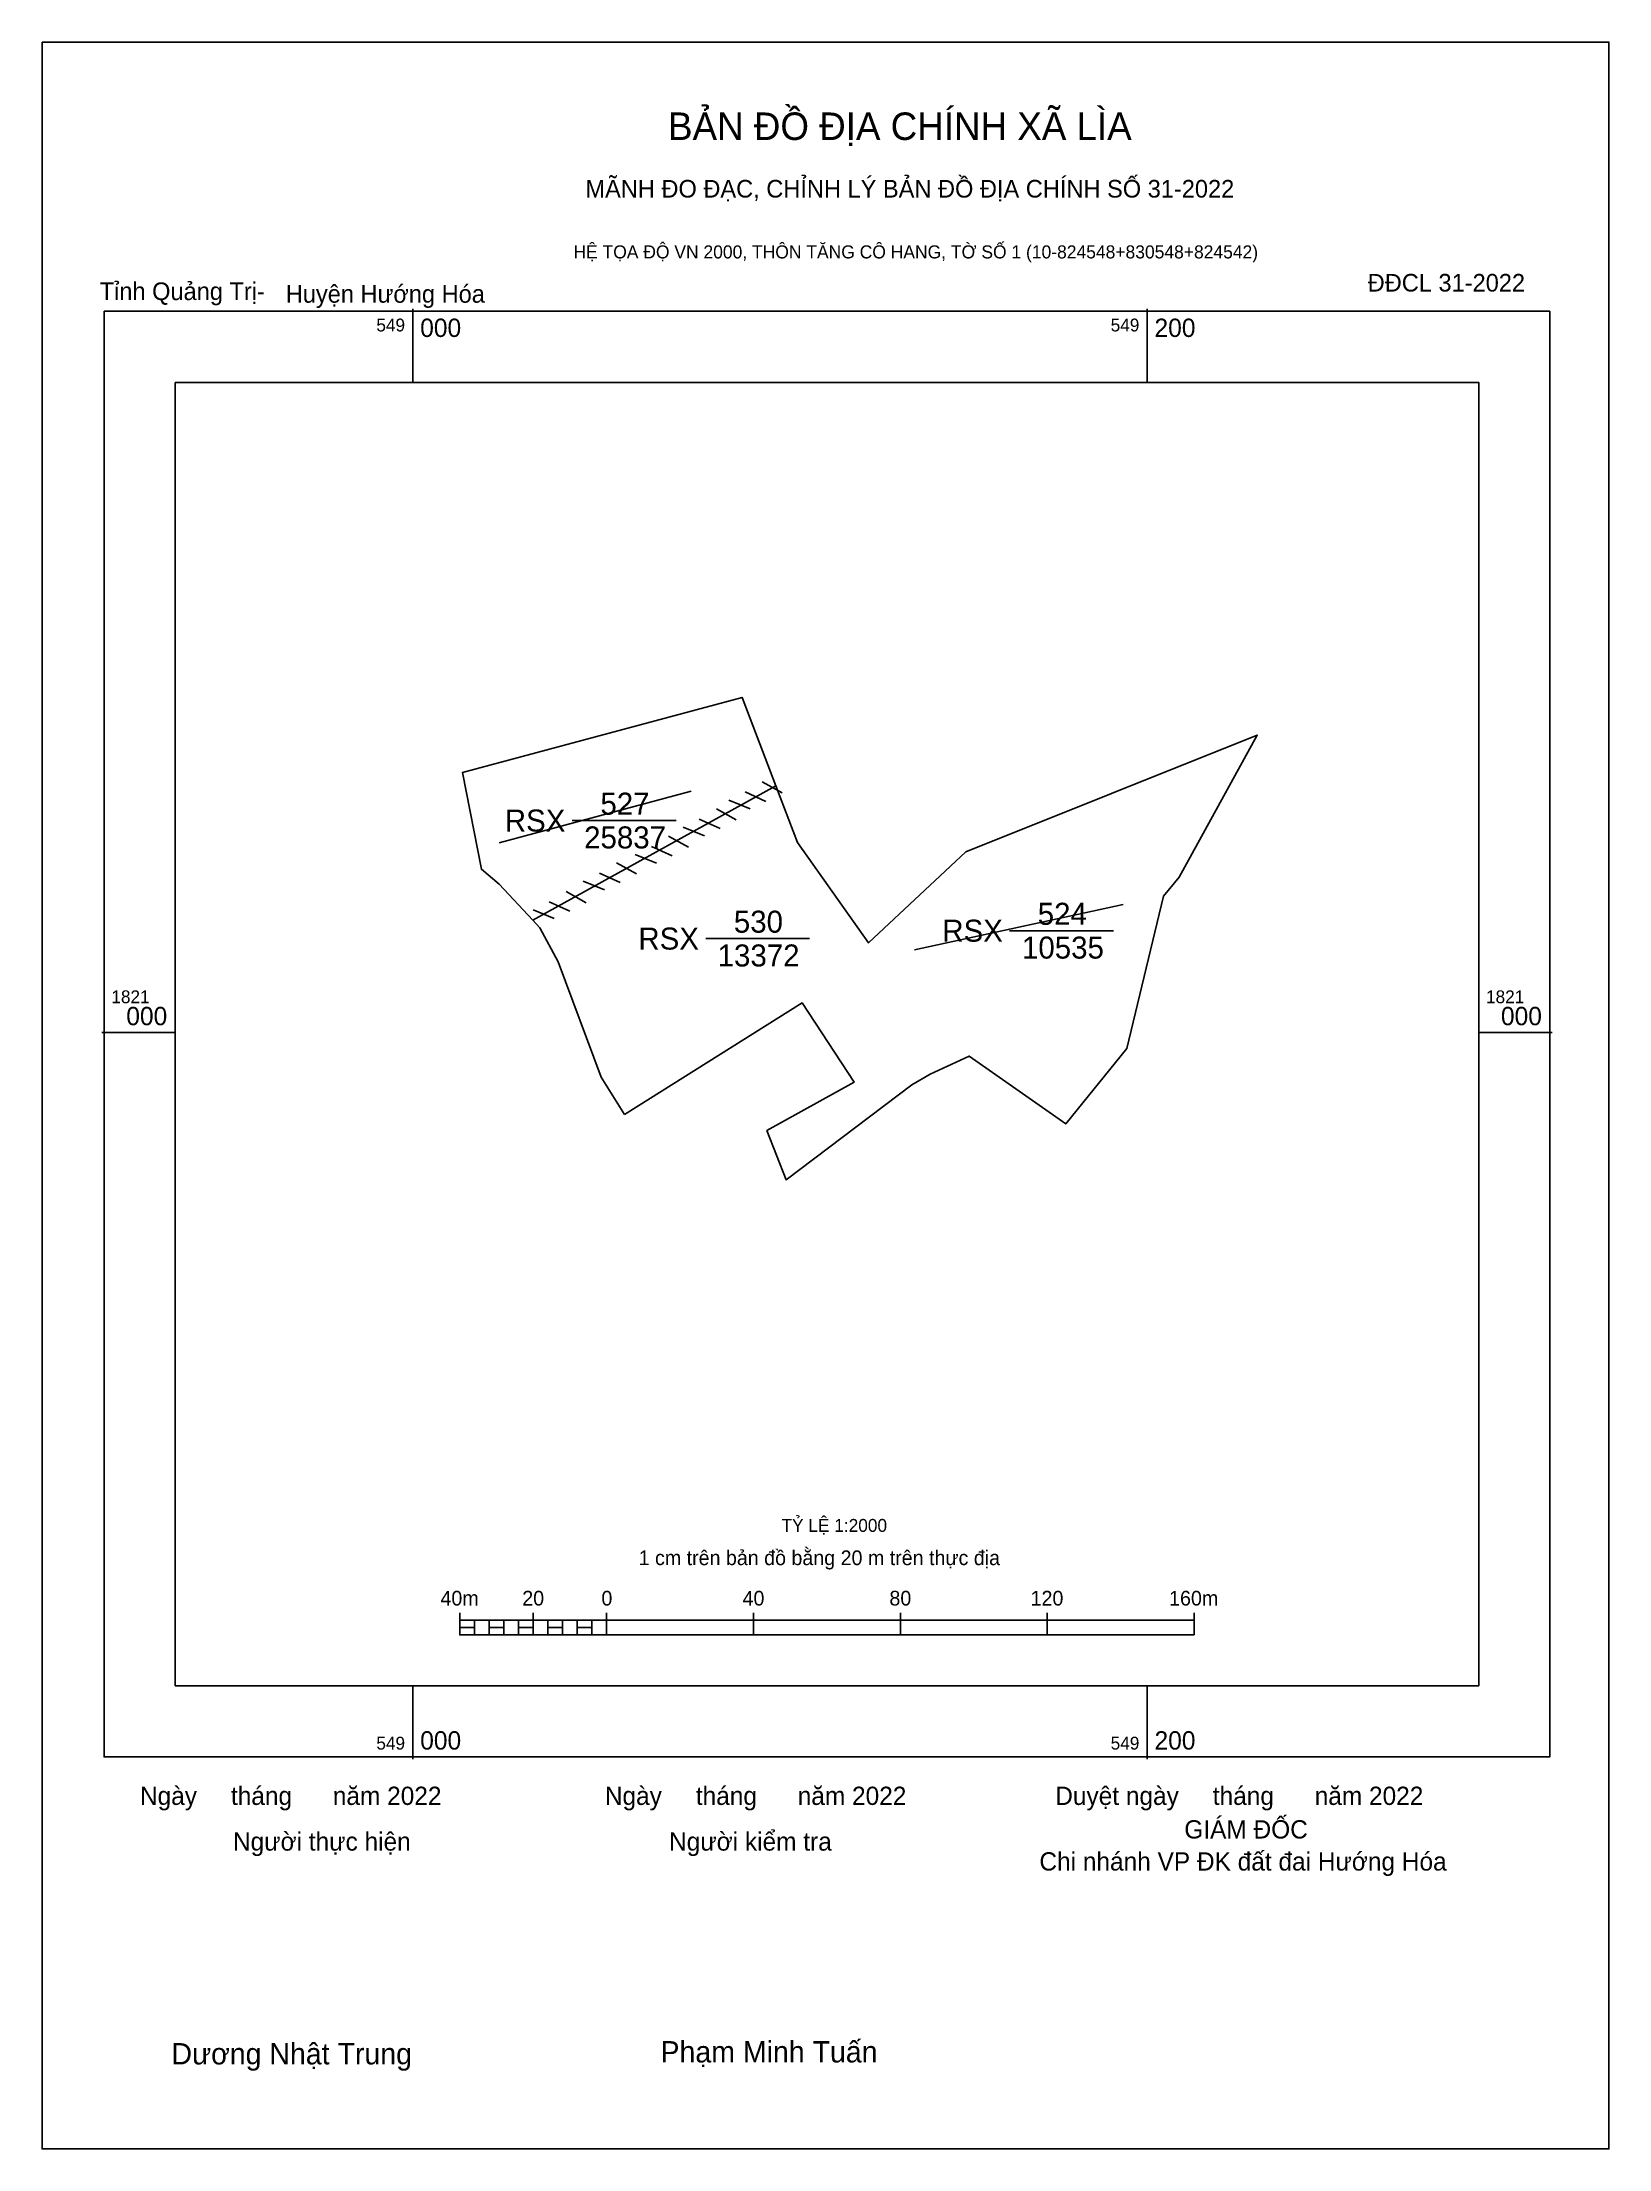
# Model space of a CAD drawing. Extents: x 548899 to 549326, y 1820696 to 1821270.
import ezdxf

# ---------------------------------------------------------------- set-up
doc = ezdxf.new("R2010")
doc.units = 0
for name, color, linetype in [('Level 10', 7, 'Continuous'), ('Level 13', 7, 'Continuous'), ('Level 15', 7, 'Continuous'), ('Level 27', 7, 'Continuous'), ('Level 6', 7, 'Continuous'), ('Level 62', 7, 'Continuous'), ('Level 63', 7, 'Continuous'), ('Level 9', 7, 'Continuous')]:
    doc.layers.add(name, color=color, linetype=linetype)

msp = doc.modelspace()

# ---------------------------------------------------------------- linework, layer by layer
at = {"layer": 'Level 10'}
msp.add_lwpolyline([(549057.64, 1820977.69), (549051.3, 1820987.84), (549039.62, 1821019.26), (549034.61, 1821028.56), (549032.71, 1821030.59), (549023.5, 1821040.44), (549018.68, 1821044.47), (549013.56, 1821070.86), (549089.68, 1821091.28), (549098.85, 1821067.19), (549104.72, 1821051.76), (549124.14, 1821024.4), (549150.58, 1821049.25), (549229.99, 1821081.02), (549208.68, 1821042.3), (549204.4, 1821037.19), (549194.44, 1820995.64), (549177.83, 1820975.13), (549151.51, 1820993.6), (549140.93, 1820988.66), (549135.9, 1820985.77), (549101.64, 1820959.92), (549096.45, 1820973.32), (549120.2, 1820986.5), (549106, 1821008.06)], close=True, dxfattribs=at)
at = {"layer": 'Level 13'}
for p, q in [((549043.37, 1821057.75), (549071.69, 1821057.75)), ((549162.53, 1821027.75), (549190.85, 1821027.75)), ((549079.75, 1821025.6), (549108.07, 1821025.6))]:
    msp.add_line(p, q, dxfattribs=at)
at = {"layer": 'Level 15'}
msp.add_lwpolyline([(548899.03, 1821269.78), (549325.74, 1821269.78), (549325.74, 1820695.94), (548899.03, 1820695.94)], close=True, dxfattribs=at)
at = {"layer": 'Level 27'}
for p, q in [((549089.68, 1821091.28), (549089.7, 1821091.28)), ((549229.99, 1821081.02), (549230, 1821081.04)), ((549013.56, 1821070.86), (549013.56, 1821070.88)), ((549057.64, 1820977.69), (549057.65, 1820977.67)), ((549177.83, 1820975.13), (549177.82, 1820975.11))]:
    msp.add_line(p, q, dxfattribs=at)
at = {"layer": 'Level 62'}
msp.add_lwpolyline([(548935.27, 1821177.09), (549290.29, 1821177.09), (549290.29, 1820822.07), (548935.27, 1820822.07)], close=True, dxfattribs=at)
at = {"layer": 'Level 63'}
for p, q in [((549000, 1821197.09), (549000, 1821177.09)), ((549200, 1821197.09), (549200, 1821177.09)), ((548915.27, 1821000), (548935.27, 1821000)), ((549290.29, 1821000), (549310.29, 1821000)), ((549012.78, 1820841.94), (549012.78, 1820835.94)), ((549012.78, 1820839.94), (549212.78, 1820839.94)), ((549016.78, 1820839.94), (549016.78, 1820835.94)), ((549020.78, 1820839.94), (549020.78, 1820835.94)), ((549024.78, 1820839.94), (549024.78, 1820835.94)), ((549028.78, 1820839.94), (549028.78, 1820835.94)), ((549032.78, 1820841.94), (549032.78, 1820835.94)), ((549032.78, 1820839.94), (549032.78, 1820835.94)), ((549036.78, 1820839.94), (549036.78, 1820835.94)), ((549040.78, 1820839.94), (549040.78, 1820835.94)), ((549044.78, 1820839.94), (549044.78, 1820835.94)), ((549048.78, 1820839.94), (549048.78, 1820835.94)), ((549052.78, 1820841.94), (549052.78, 1820835.94)), ((549052.78, 1820839.94), (549052.78, 1820835.94)), ((549092.78, 1820841.94), (549092.78, 1820835.94)), ((549132.78, 1820841.94), (549132.78, 1820835.94)), ((549172.78, 1820841.94), (549172.78, 1820835.94)), ((549212.78, 1820841.94), (549212.78, 1820835.94)), ((549012.78, 1820835.94), (549212.78, 1820835.94)), ((549000, 1820822.07), (549000, 1820802.07)), ((549200, 1820822.07), (549200, 1820802.07))]:
    msp.add_line(p, q, dxfattribs=at)
for points in [[(548915.89, 1821196.47), (549309.66, 1821196.47), (549309.66, 1820802.7), (548915.89, 1820802.7)], [(549012.78, 1820837.94), (549016.78, 1820837.94), (549016.78, 1820835.94), (549012.78, 1820835.94)], [(549012.78, 1820837.94), (549016.78, 1820837.94), (549016.78, 1820835.94), (549012.78, 1820835.94)], [(549020.78, 1820837.94), (549024.78, 1820837.94), (549024.78, 1820835.94), (549020.78, 1820835.94)], [(549028.78, 1820837.94), (549032.78, 1820837.94), (549032.78, 1820835.94), (549028.78, 1820835.94)], [(549036.78, 1820837.94), (549040.78, 1820837.94), (549040.78, 1820835.94), (549036.78, 1820835.94)], [(549044.78, 1820837.94), (549048.78, 1820837.94), (549048.78, 1820835.94), (549044.78, 1820835.94)]]:
    msp.add_lwpolyline(points, close=True, dxfattribs=at)
at = {"layer": 'Level 9'}
for p, q in [((549032.71, 1821030.59), (549098.85, 1821067.19)), ((549095.14, 1821068.33), (549100.58, 1821065.3)), ((549075.81, 1821065.74), (549023.48, 1821051.72)), ((549082.66, 1821060.97), (549088.1, 1821057.93)), ((549086.1, 1821063.3), (549091.88, 1821060.97)), ((549090.48, 1821065.53), (549096.14, 1821062.94)), ((549073.62, 1821055.94), (549079.4, 1821053.61)), ((549078, 1821058.17), (549083.66, 1821055.58)), ((549064.96, 1821050.72), (549070.62, 1821048.13)), ((549069.62, 1821053.51), (549075.06, 1821050.48)), ((549050.8, 1821043.45), (549056.46, 1821040.86)), ((549055.46, 1821046.24), (549060.9, 1821043.21)), ((549060.58, 1821048.48), (549066.36, 1821046.15)), ((549041.77, 1821038.42), (549047.2, 1821035.38)), ((549046.42, 1821041.21), (549052.2, 1821038.88)), ((549032.73, 1821033.39), (549038.51, 1821031.06)), ((549037.11, 1821035.62), (549042.77, 1821033.03)), ((549193.5, 1821034.92), (549136.61, 1821022.53))]:
    msp.add_line(p, q, dxfattribs=at)

# ---------------------------------------------------------------- texts
at = {"layer": 'Level 13'}
for s, p in [('RSX', (549025.04, 1821054.75)), ('527', (549051.08, 1821059.35)), ('25837', (549046.64, 1821050.15)), ('530', (549087.42, 1821027.2)), ('524', (549170.19, 1821029.35)), ('RSX', (549061.42, 1821022.6)), ('RSX', (549144.2, 1821024.75)), ('10535', (549165.9, 1821020.15)), ('13372', (549083.01, 1821018))]:
    msp.add_text(s, height=6, dxfattribs=at).set_placement(p)
at = {"layer": 'Level 6'}
msp.add_text('TỶ LỆ 1:2000', height=3.5158, dxfattribs=at).set_placement((549100.4, 1820864))
at = {"layer": 'Level 63'}
for s, height, p in [('BẢN ĐỒ ĐỊA CHÍNH XÃ LÌA', 7.4873, (549069.5, 1821243.13)), ('MÃNH ĐO ĐẠC, CHỈNH LÝ BẢN ĐỒ ĐỊA CHÍNH SỐ 31-2022', 4.8044, (549047, 1821227.44)), ('HỆ TỌA ĐỘ VN 2000, THÔN TĂNG CÔ HANG, TỜ SỐ 1 (10-824548+830548+824542)', 3.5565, (549043.74, 1821210.86)), ('549', 3.5, (548990.06, 1821190.97)), ('000', 5, (549002, 1821189.47)), ('549', 3.5, (549190.06, 1821190.97)), ('200', 5, (549202, 1821189.47)), ('1821', 3.5, (548917.89, 1821008)), ('1821', 3.5, (549292.29, 1821008)), ('000', 5, (548921.95, 1821002)), ('000', 5, (549296.35, 1821002)), ('1 cm trên bản đồ bằng 20 m trên thực địa', 4, (549061.49, 1820854.94)), ('40m', 4, (549007.52, 1820843.94)), ('20', 4, (549029.8, 1820843.94)), ('0', 4, (549051.36, 1820843.94)), ('40', 4, (549089.8, 1820843.94)), ('80', 4, (549129.8, 1820843.94)), ('120', 4, (549168.25, 1820843.94)), ('160m', 4, (549205.97, 1820843.94)), ('549', 3.5, (548990.06, 1820804.7)), ('000', 5, (549002, 1820804.7)), ('549', 3.5, (549190.06, 1820804.7)), ('200', 5, (549202, 1820804.7)), ('Ngày     tháng      năm 2022', 4.9766, (548925.67, 1820789.62)), ('Ngày     tháng      năm 2022', 4.9766, (549052.29, 1820789.62)), ('Duyệt ngày     tháng      năm 2022', 4.9766, (549174.96, 1820789.62)), ('GIÁM ĐỐC', 4.977, (549210.11, 1820780.48)), ('Người thực hiện', 4.9766, (548951, 1820777.18)), ('Người kiểm tra', 4.9766, (549069.78, 1820777.18)), ('Chi nhánh VP ĐK đất đai Hướng Hóa', 4.9766, (549170.64, 1820771.75)), ('Dương Nhật Trung', 5.8048, (548934.25, 1820718.95)), ('Phạm Minh Tuấn', 5.8048, (549067.45, 1820719.48))]:
    msp.add_text(s, height=height, dxfattribs=at).set_placement(p)
at = {"layer": 'Level 9'}
for s, p in [('Tỉnh Quảng Trị-', (548914.7, 1821199.52)), ('ĐĐCL 31-2022', (549260.06, 1821201.84)), ('Huyện Hướng Hóa', (548965.39, 1821198.8))]:
    msp.add_text(s, height=4.8044, dxfattribs=at).set_placement(p)

doc.saveas('drawing.dxf')
